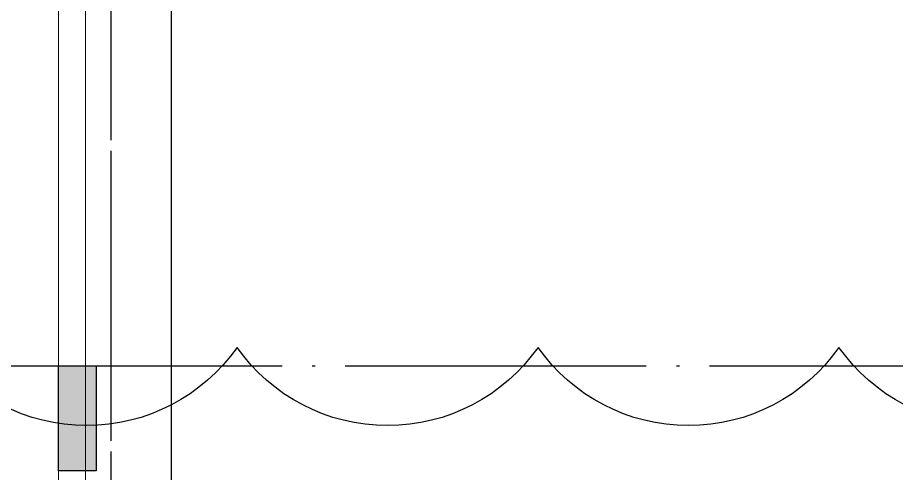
# Model space of a CAD drawing. Extents: x -61205 to 26665, y -81742 to 98141.
# Drawn here: x -643 to 5197, y 14574 to 17606 of the extents above; entities that cross this region are included whole.
import ezdxf

# ---------------------------------------------------------------- set-up
doc = ezdxf.new("R2010")
doc.units = 0
doc.header["$LTSCALE"] = 1000
doc.header["$MEASUREMENT"] = 0
for name, pattern in [('CENTER', [2, 1.25, -0.25, 0.25, -0.25]), ('DOTE', [2.42, 2, -0.2, 0.02, -0.2]), ('G', [2, 1.25, -0.25, 0.25, -0.25])]:
    doc.linetypes.add(name, pattern=pattern)
doc.layers.get('0').update_dxf_attribs({"linetype": 'CONTINUOUS'})
for name, color, linetype in [('01', 7, 'CONTINUOUS'), ('05', 4, 'G'), ('DOTE', 7, 'CENTER')]:
    doc.layers.add(name, color=color, linetype=linetype)
doc.layers.add('WALL', color=9, linetype='CONTINUOUS', lineweight=13)

msp = doc.modelspace()

# ---------------------------------------------------------------- hatches: boundary and pattern name
at = {"layer": '01'}
msp.add_hatch(color=256, dxfattribs=at).paths.add_polyline_path([(-371.489, 14590.121), (-121.489, 14590.121), (-121.489, 15290.121), (-371.489, 15290.121)])

# ---------------------------------------------------------------- linework, layer by layer
at = {"color": 4}
msp.add_lwpolyline([(-2262.074, 25512.007, -0.52056705), (-262.074, 25512.007, -0.52056705), (1737.926, 25512.007, -0.52056705), (3737.926, 25512.007, -0.52056705), (5737.926, 25512.007, -0.52056705), (7737.926, 25512.007, -0.52056705), (9737.926, 25512.007, -0.52056705), (11737.926, 25512.007, -0.52056705), (13226.752, 25000.833, -0.52056705), (13226.752, 23000.833, -0.52056705), (13226.752, 21000.833, -0.52056705), (13226.752, 19000.833, -0.52056705), (13226.752, 17000.833, -0.52056705), (12815.187, 15412.398, -0.52056705), (10815.187, 15412.398, -0.52056705), (8815.187, 15412.398, -0.52056705), (6815.187, 15412.398, -0.52056705), (4815.187, 15412.398, -0.52056705), (2815.187, 15412.398, -0.52056705), (815.187, 15412.398, -0.52056705), (-1184.813, 15412.398, -0.52056705)], format="xyb", dxfattribs=at)
at = {"layer": '01'}
for p in [(378.511, 22790.121), (378.511, 21090.121), (378.511, 21090.121)]:
    msp.add_line(p, (378.511, 11190.121), dxfattribs=at)
msp.add_lwpolyline([(-371.489, 15290.121), (-121.489, 15290.121), (-121.489, 14590.121), (-371.489, 14590.121), (-371.489, 15290.121)], dxfattribs=at)
at = {"layer": '05'}
for p, q in [((-21.427, 10968.982), (-21.427, 23111.353)), ((-21.427, 10968.982), (-21.427, 23111.353)), ((-21.489, 11290.121), (-21.489, 19272.621))]:
    msp.add_line(p, q, dxfattribs=at)
at = {"layer": 'DOTE', "linetype": 'DOTE'}
msp.add_line((-3305.535, 15290.121), (18681.476, 15290.121), dxfattribs=at)
at = {"layer": 'WALL'}
for p, q in [((-371.489, 20490.121), (-371.489, 13790.121)), ((-191.489, 20490.121), (-191.489, 13790.121)), ((-371.489, 17490.121), (-371.489, 13790.121)), ((-191.489, 17490.121), (-191.489, 13790.121))]:
    msp.add_line(p, q, dxfattribs=at)

doc.saveas('drawing.dxf')
